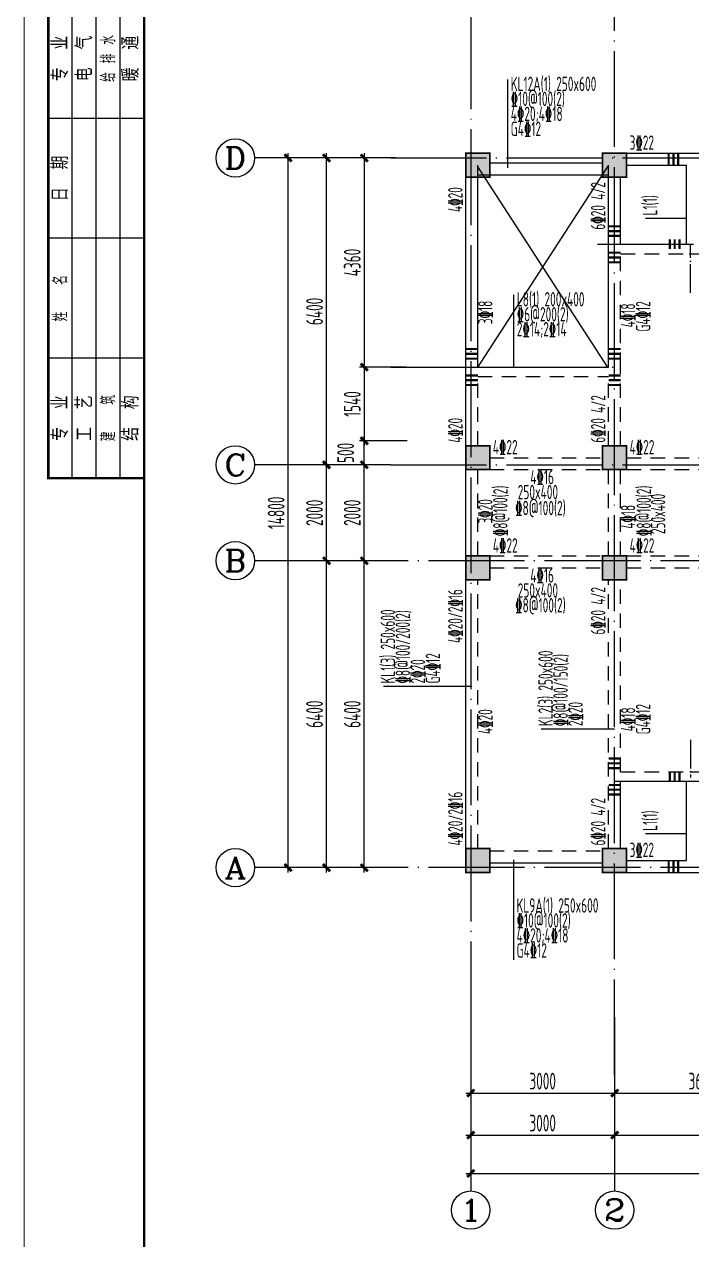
# Model space of a CAD drawing. Extents: x -472319 to -112444, y -516749 to -5704.
# Drawn here: x -218451 to -204544, y -193426 to -168079 of the extents above; entities that cross this region are included whole.
import ezdxf
from ezdxf.enums import TextEntityAlignment as Align

# ---------------------------------------------------------------- set-up
doc = ezdxf.new("R2010")
doc.units = 0
doc.header["$LTSCALE"] = 100
doc.header["$MEASUREMENT"] = 0
for name, pattern in [('3', [5, 3, -2]), ('CENTER', [2, 1.25, -0.25, 0.25, -0.25]), ('DOTE', [2.42, 2, -0.2, 0.02, -0.2])]:
    doc.linetypes.add(name, pattern=pattern)
for name, color, linetype in [('1301', 24, 'Continuous'), ('AXIS', 3, 'Continuous'), ('AXIS_TEXT', 7, 'Continuous'), ('DOTE', 1, 'CENTER'), ('FRAME', 3, 'Continuous'), ('S_BEAM', 4, 'Continuous'), ('S_BEAMDASH', 134, '3'), ('S_BEAMDIMLOCAL', 7, 'Continuous'), ('S_BEAMDIMLOCALVER', 7, 'Continuous'), ('S_BEAMDIMMASS', 2, 'Continuous'), ('S_BEAMDIMMASSVER', 2, 'Continuous'), ('S_CL', 2, 'Continuous'), ('S_SUBBEAMHOOP', 1, 'Continuous'), ('填充', 8, 'Continuous'), ('第三道尺寸线', 4, 'Continuous'), ('零厚板', 7, 'Continuous')]:
    doc.layers.add(name, color=color, linetype=linetype)
doc.styles.add('_TCH_AXIS', font='COMPLEX', dxfattribs={"bigfont": 'GBCBIG'})
doc.styles.add('COMPLEX', font='COMPLEX')
doc.styles.add('dxfs', font='txt.shx', dxfattribs={"width": 0.7, "bigfont": 'dxfs.shx'})
doc.styles.add('HZ', font='tssdeng.shx', dxfattribs={"width": 0.6, "height": 350, "bigfont": 'a.shx'})
doc.styles.get("Standard").update_dxf_attribs({"font": 'tssdeng.shx', "width": 0.6, "bigfont": 'a.shx'})
doc.dimstyles.new('DIMN', dxfattribs={"dimtxt": 350, "dimasz": 150, "dimexe": 100, "dimexo": 100, "dimgap": 75, "dimtad": 1, "dimdec": 0, "dimzin": 0, "dimdsep": 46, "dimtxsty": 'HZ', "dimblk": 'ARCHTICK', "dimcen": 0.09, "dimdle": 100, "dimclrd": 3, "dimclre": 3, "dimclrt": 7, "dimazin": 2, "dimtfac": 1, "dimtdec": 0, "dimtmove": 2, "dimatfit": 3, "dimldrblk": 'ARCHTICK', "dimfxl": 1, "dimtolj": 1, "dimtzin": 0, "dimarcsym": 0})

# ---------------------------------------------------------------- blocks, each defined once
blk = doc.blocks.new('_ArchTick')
at = {"color": 0, "linetype": 'ByBlock', "const_width": 0.4}
blk.add_lwpolyline([(-0.5, -0.5), (0.5, 0.5)], dxfattribs=at)
blk = doc.blocks.new('*D1576')
at = {"layer": 'AXIS', "color": 3, "lineweight": -2, "transparency": 16777216}
for p, q in [((-212153, -185767), (-212153, -179167)), ((-210923, -179267), (-212253, -179267)), ((-210923, -185667), (-212253, -185667))]:
    blk.add_line(p, q, dxfattribs=at)
at = {"layer": 'Defpoints', "color": 0, "transparency": 16777216}
for p in [(-212153, -179267), (-210823, -179267), (-210823, -185667)]:
    blk.add_point(p, dxfattribs=at)
at = {"layer": 'AXIS', "color": 3, "lineweight": -2, "transparency": 16777216, "xscale": 150, "yscale": 150, "zscale": 150}
for p, rotation in [((-212153, -179267), 90), ((-212153, -185667), 270)]:
    blk.add_blockref('_ArchTick', p, dxfattribs=dict(at, rotation=rotation))
at = {"layer": 'AXIS', "color": 7, "transparency": 16777216, "insert": (-212403, -182467), "char_height": 350, "attachment_point": 5, "rotation": 90, "style": 'HZ'}
blk.add_mtext('\\A1;6400', dxfattribs=at)
blk = doc.blocks.new('*D1577')
at = {"layer": 'AXIS', "color": 3, "lineweight": -2, "transparency": 16777216}
for p, q in [((-212153, -179367), (-212153, -177167)), ((-210923, -177267), (-212253, -177267)), ((-210923, -179267), (-212253, -179267))]:
    blk.add_line(p, q, dxfattribs=at)
at = {"layer": 'Defpoints', "color": 0, "transparency": 16777216}
for p in [(-212153, -177267), (-210823, -177267), (-210823, -179267)]:
    blk.add_point(p, dxfattribs=at)
at = {"layer": 'AXIS', "color": 3, "lineweight": -2, "transparency": 16777216, "xscale": 150, "yscale": 150, "zscale": 150}
for p, rotation in [((-212153, -177267), 90), ((-212153, -179267), 270)]:
    blk.add_blockref('_ArchTick', p, dxfattribs=dict(at, rotation=rotation))
at = {"layer": 'AXIS', "color": 7, "transparency": 16777216, "insert": (-212403, -178267), "char_height": 350, "attachment_point": 5, "rotation": 90, "style": 'HZ'}
blk.add_mtext('\\A1;2000', dxfattribs=at)
blk = doc.blocks.new('*D1578')
at = {"layer": 'AXIS', "color": 3, "lineweight": -2, "transparency": 16777216}
for p, q in [((-212153, -177367), (-212153, -170767)), ((-210923, -170867), (-212253, -170867)), ((-210923, -177267), (-212253, -177267))]:
    blk.add_line(p, q, dxfattribs=at)
at = {"layer": 'Defpoints', "color": 0, "transparency": 16777216}
for p in [(-212153, -170867), (-210823, -170867), (-210823, -177267)]:
    blk.add_point(p, dxfattribs=at)
at = {"layer": 'AXIS', "color": 3, "lineweight": -2, "transparency": 16777216, "xscale": 150, "yscale": 150, "zscale": 150}
for p, rotation in [((-212153, -170867), 90), ((-212153, -177267), 270)]:
    blk.add_blockref('_ArchTick', p, dxfattribs=dict(at, rotation=rotation))
at = {"layer": 'AXIS', "color": 7, "transparency": 16777216, "insert": (-212403, -174067), "char_height": 350, "attachment_point": 5, "rotation": 90, "style": 'HZ'}
blk.add_mtext('\\A1;6400', dxfattribs=at)
blk = doc.blocks.new('*D1579')
at = {"layer": 'AXIS', "color": 3, "lineweight": -2, "transparency": 16777216}
for p, q in [((-212953, -185767), (-212953, -170767)), ((-210923, -170867), (-213053, -170867)), ((-210923, -185667), (-213053, -185667))]:
    blk.add_line(p, q, dxfattribs=at)
at = {"layer": 'Defpoints', "color": 0, "transparency": 16777216}
for p in [(-212953, -170867), (-210823, -170867), (-210823, -185667)]:
    blk.add_point(p, dxfattribs=at)
at = {"layer": 'AXIS', "color": 3, "lineweight": -2, "transparency": 16777216, "xscale": 150, "yscale": 150, "zscale": 150}
for p, rotation in [((-212953, -170867), 90), ((-212953, -185667), 270)]:
    blk.add_blockref('_ArchTick', p, dxfattribs=dict(at, rotation=rotation))
at = {"layer": 'AXIS', "color": 7, "transparency": 16777216, "insert": (-213203, -178267), "char_height": 350, "attachment_point": 5, "rotation": 90, "style": 'HZ'}
blk.add_mtext('\\A1;14800', dxfattribs=at)
blk = doc.blocks.new('*D1580')
at = {"layer": 'AXIS', "color": 3, "lineweight": -2, "transparency": 16777216}
for p, q in [((-209149, -190097), (-209149, -191345)), ((-206149, -190097), (-206149, -191345)), ((-209249, -191245), (-206049, -191245))]:
    blk.add_line(p, q, dxfattribs=at)
at = {"layer": 'Defpoints', "color": 0, "transparency": 16777216}
for p in [(-209149, -189997), (-206149, -189997), (-206149, -191245)]:
    blk.add_point(p, dxfattribs=at)
at = {"layer": 'AXIS', "color": 3, "lineweight": -2, "transparency": 16777216, "xscale": 150, "yscale": 150, "zscale": 150, "rotation": 180}
blk.add_blockref('_ArchTick', (-209149, -191245), dxfattribs=at)
at = {"layer": 'AXIS', "color": 3, "lineweight": -2, "transparency": 16777216, "xscale": 150, "yscale": 150, "zscale": 150}
blk.add_blockref('_ArchTick', (-206149, -191245), dxfattribs=at)
at = {"layer": 'AXIS', "color": 7, "transparency": 16777216, "insert": (-207649, -190995), "char_height": 350, "attachment_point": 5, "style": 'HZ'}
blk.add_mtext('\\A1;3000', dxfattribs=at)
blk = doc.blocks.new('*D1581')
at = {"layer": 'AXIS', "color": 3, "lineweight": -2, "transparency": 16777216}
for p, q in [((-206149, -190097), (-206149, -191345)), ((-198849, -190097), (-198849, -191345)), ((-206249, -191245), (-198749, -191245))]:
    blk.add_line(p, q, dxfattribs=at)
at = {"layer": 'Defpoints', "color": 0, "transparency": 16777216}
for p in [(-206149, -189997), (-198849, -189997), (-198849, -191245)]:
    blk.add_point(p, dxfattribs=at)
at = {"layer": 'AXIS', "color": 3, "lineweight": -2, "transparency": 16777216, "xscale": 150, "yscale": 150, "zscale": 150, "rotation": 180}
blk.add_blockref('_ArchTick', (-206149, -191245), dxfattribs=at)
at = {"layer": 'AXIS', "color": 3, "lineweight": -2, "transparency": 16777216, "xscale": 150, "yscale": 150, "zscale": 150}
blk.add_blockref('_ArchTick', (-198849, -191245), dxfattribs=at)
at = {"layer": 'AXIS', "color": 7, "transparency": 16777216, "insert": (-202499, -190995), "char_height": 350, "attachment_point": 5, "style": 'HZ'}
blk.add_mtext('\\A1;7300', dxfattribs=at)
blk = doc.blocks.new('*D1589')
at = {"layer": 'AXIS', "color": 3, "lineweight": -2, "transparency": 16777216}
for p, q in [((-209149, -190097), (-209149, -192145)), ((-149349, -190097), (-149349, -192145)), ((-209249, -192045), (-149249, -192045))]:
    blk.add_line(p, q, dxfattribs=at)
at = {"layer": 'Defpoints', "color": 0, "transparency": 16777216}
for p in [(-209149, -189997), (-149349, -189997), (-149349, -192045)]:
    blk.add_point(p, dxfattribs=at)
at = {"layer": 'AXIS', "color": 3, "lineweight": -2, "transparency": 16777216, "xscale": 150, "yscale": 150, "zscale": 150, "rotation": 180}
blk.add_blockref('_ArchTick', (-209149, -192045), dxfattribs=at)
at = {"layer": 'AXIS', "color": 3, "lineweight": -2, "transparency": 16777216, "xscale": 150, "yscale": 150, "zscale": 150}
blk.add_blockref('_ArchTick', (-149349, -192045), dxfattribs=at)
at = {"layer": 'AXIS', "color": 7, "transparency": 16777216, "insert": (-179249, -191795), "char_height": 350, "attachment_point": 5, "style": 'HZ'}
blk.add_mtext('\\A1;59800', dxfattribs=at)
blk = doc.blocks.new('_AXISO')
blk.add_circle((0, 0), 0.5)
at = {"layer": 'AXIS_TEXT', "style": 'COMPLEX', "width": 1.041667}
blk.add_attdef('A', text='', height=0.56, dxfattribs=at).set_placement((-0.25, -0.28), (0.25, -0.28), align=Align.FIT)
blk = doc.blocks.new('*D1591')
at = {"layer": '1301', "color": 3, "lineweight": -2, "transparency": 16777216}
for p, q in [((-211367, -175127), (-211367, -176867)), ((-210496, -175227), (-211467, -175227)), ((-210475, -176767), (-211467, -176767))]:
    blk.add_line(p, q, dxfattribs=at)
at = {"layer": 'Defpoints', "color": 0, "transparency": 16777216}
for p in [(-210396, -175227), (-211367, -176767), (-210375, -176767)]:
    blk.add_point(p, dxfattribs=at)
at = {"layer": '1301', "color": 3, "lineweight": -2, "transparency": 16777216, "xscale": 150, "yscale": 150, "zscale": 150}
for p, rotation in [((-211367, -175227), 90), ((-211367, -176767), 270)]:
    blk.add_blockref('_ArchTick', p, dxfattribs=dict(at, rotation=rotation))
at = {"layer": '1301', "color": 7, "transparency": 16777216, "insert": (-211617, -175997), "char_height": 350, "attachment_point": 5, "rotation": 90, "style": 'HZ'}
blk.add_mtext('\\A1;1540', dxfattribs=at)
blk = doc.blocks.new('*D1595')
at = {"layer": 'Defpoints', "color": 0, "transparency": 16777216}
for p in [(-211367, -179267), (-210710, -179267), (-210710, -185667)]:
    blk.add_point(p, dxfattribs=at)
at = {"layer": '第三道尺寸线', "color": 3, "lineweight": -2, "transparency": 16777216}
for p, q in [((-211367, -185767), (-211367, -179167)), ((-210810, -179267), (-211467, -179267)), ((-210810, -185667), (-211467, -185667))]:
    blk.add_line(p, q, dxfattribs=at)
at = {"layer": '第三道尺寸线', "color": 3, "lineweight": -2, "transparency": 16777216, "xscale": 150, "yscale": 150, "zscale": 150}
for p, rotation in [((-211367, -179267), 90), ((-211367, -185667), 270)]:
    blk.add_blockref('_ArchTick', p, dxfattribs=dict(at, rotation=rotation))
at = {"layer": '第三道尺寸线', "color": 7, "transparency": 16777216, "insert": (-211617, -182467), "char_height": 350, "attachment_point": 5, "rotation": 90, "style": 'HZ'}
blk.add_mtext('\\A1;6400', dxfattribs=at)
blk = doc.blocks.new('*D1596')
at = {"layer": 'Defpoints', "color": 0, "transparency": 16777216}
for p in [(-211367, -177267), (-210710, -177267), (-210710, -179267)]:
    blk.add_point(p, dxfattribs=at)
at = {"layer": '第三道尺寸线', "color": 3, "lineweight": -2, "transparency": 16777216}
for p, q in [((-211367, -179367), (-211367, -177167)), ((-210810, -177267), (-211467, -177267)), ((-210810, -179267), (-211467, -179267))]:
    blk.add_line(p, q, dxfattribs=at)
at = {"layer": '第三道尺寸线', "color": 3, "lineweight": -2, "transparency": 16777216, "xscale": 150, "yscale": 150, "zscale": 150}
for p, rotation in [((-211367, -177267), 90), ((-211367, -179267), 270)]:
    blk.add_blockref('_ArchTick', p, dxfattribs=dict(at, rotation=rotation))
at = {"layer": '第三道尺寸线', "color": 7, "transparency": 16777216, "insert": (-211617, -178267), "char_height": 350, "attachment_point": 5, "rotation": 90, "style": 'HZ'}
blk.add_mtext('\\A1;2000', dxfattribs=at)
blk = doc.blocks.new('*D1597')
at = {"layer": 'Defpoints', "color": 0, "transparency": 16777216}
for p in [(-211367, -176767), (-210710, -176767), (-210710, -177267)]:
    blk.add_point(p, dxfattribs=at)
at = {"layer": '第三道尺寸线', "color": 3, "lineweight": -2, "transparency": 16777216}
for p, q in [((-211367, -177367), (-211367, -176667)), ((-210810, -176767), (-211467, -176767)), ((-210810, -177267), (-211467, -177267))]:
    blk.add_line(p, q, dxfattribs=at)
at = {"layer": '第三道尺寸线', "color": 3, "lineweight": -2, "transparency": 16777216, "xscale": 150, "yscale": 150, "zscale": 150}
for p, rotation in [((-211367, -176767), 90), ((-211367, -177267), 270)]:
    blk.add_blockref('_ArchTick', p, dxfattribs=dict(at, rotation=rotation))
at = {"layer": '第三道尺寸线', "color": 7, "transparency": 16777216, "insert": (-211755, -177017), "char_height": 350, "attachment_point": 5, "rotation": 90, "style": 'HZ'}
blk.add_mtext('\\A1;500', dxfattribs=at)
blk = doc.blocks.new('*D1599')
at = {"layer": 'Defpoints', "color": 0, "transparency": 16777216}
for p in [(-210613, -170867), (-211367, -175227), (-210613, -175227)]:
    blk.add_point(p, dxfattribs=at)
at = {"layer": '填充', "color": 3, "lineweight": -2, "transparency": 16777216}
for p, q in [((-211367, -170767), (-211367, -175327)), ((-210713, -170867), (-211467, -170867)), ((-210713, -175227), (-211467, -175227))]:
    blk.add_line(p, q, dxfattribs=at)
at = {"layer": '填充', "color": 3, "lineweight": -2, "transparency": 16777216, "xscale": 150, "yscale": 150, "zscale": 150}
for p, rotation in [((-211367, -170867), 90), ((-211367, -175227), 270)]:
    blk.add_blockref('_ArchTick', p, dxfattribs=dict(at, rotation=rotation))
at = {"layer": '填充', "color": 7, "transparency": 16777216, "insert": (-211617, -173047), "char_height": 350, "attachment_point": 5, "rotation": 90, "style": 'HZ'}
blk.add_mtext('\\A1;4360', dxfattribs=at)
blk = doc.blocks.new('*D1753')
at = {"layer": '1301', "color": 3, "lineweight": -2, "transparency": 16777216}
for p, q in [((-206149, -188787), (-206149, -190469)), ((-209149, -188887), (-209149, -190469)), ((-209249, -190369), (-206049, -190369))]:
    blk.add_line(p, q, dxfattribs=at)
at = {"layer": 'Defpoints', "color": 0, "transparency": 16777216}
for p in [(-209149, -188787), (-206149, -188687), (-206149, -190369)]:
    blk.add_point(p, dxfattribs=at)
at = {"layer": '1301', "color": 3, "lineweight": -2, "transparency": 16777216, "xscale": 150, "yscale": 150, "zscale": 150, "rotation": 180}
blk.add_blockref('_ArchTick', (-209149, -190369), dxfattribs=at)
at = {"layer": '1301', "color": 3, "lineweight": -2, "transparency": 16777216, "xscale": 150, "yscale": 150, "zscale": 150}
blk.add_blockref('_ArchTick', (-206149, -190369), dxfattribs=at)
at = {"layer": '1301', "color": 7, "transparency": 16777216, "insert": (-207649, -190119), "char_height": 350, "attachment_point": 5, "style": 'HZ'}
blk.add_mtext('\\A1;3000', dxfattribs=at)
blk = doc.blocks.new('*D1755')
at = {"layer": '1301', "color": 3, "lineweight": -2, "transparency": 16777216}
for p, q in [((-206149, -188787), (-206149, -190469)), ((-202499, -188787), (-202499, -190469)), ((-206249, -190369), (-202399, -190369))]:
    blk.add_line(p, q, dxfattribs=at)
at = {"layer": 'Defpoints', "color": 0, "transparency": 16777216}
for p in [(-206149, -188687), (-202499, -188687), (-202499, -190369)]:
    blk.add_point(p, dxfattribs=at)
at = {"layer": '1301', "color": 3, "lineweight": -2, "transparency": 16777216, "xscale": 150, "yscale": 150, "zscale": 150, "rotation": 180}
blk.add_blockref('_ArchTick', (-206149, -190369), dxfattribs=at)
at = {"layer": '1301', "color": 3, "lineweight": -2, "transparency": 16777216, "xscale": 150, "yscale": 150, "zscale": 150}
blk.add_blockref('_ArchTick', (-202499, -190369), dxfattribs=at)
at = {"layer": '1301', "color": 7, "transparency": 16777216, "insert": (-204324, -190119), "char_height": 350, "attachment_point": 5, "style": 'HZ'}
blk.add_mtext('\\A1;3650', dxfattribs=at)
blk = doc.blocks.new('A$C20674F94')
at = {"layer": 'FRAME', "lineweight": 18}
blk.add_line((0, 59400), (0, 0), dxfattribs=at)
at = {"layer": 'FRAME'}
blk.add_line((2500, 58400), (2500, 1000), dxfattribs=at)
at = {"layer": 'FRAME', "const_width": 50}
for points in [[(2500, 58400), (500, 58400), (500, 35900), (2500, 35900)], [(2500, 58400), (83100, 58400), (83100, 1000), (2500, 1000), (2500, 58400)]]:
    blk.add_lwpolyline(points, dxfattribs=at)
at = {"layer": 'FRAME'}
for points in [[(1000, 35900), (1000, 58400)], [(1500, 35900), (1500, 58400)], [(2000, 35900), (2000, 58400)], [(2500, 43400), (500, 43400)], [(2500, 40900), (500, 40900)], [(2500, 38400), (500, 38400)]]:
    blk.add_lwpolyline(points, dxfattribs=at)
at = {"layer": 'FRAME', "char_height": 300, "attachment_point": 5, "rotation": 90, "style": 'dxfs'}
for s, insert, width in [('给 排 水', (1750, 44650), 1352.62), ('{\\f宋体|b0|i0|c134|p2;专\\Ftxt.shx,dxfs.shx|c134;  \\f宋体|b0|i0|c134|p2;业}', (750, 44650), 1203.38), ('{\\f宋体|b0|i0|c134|p2;电\\Ftxt.shx,dxfs.shx|c134;  \\f宋体|b0|i0|c134|p2;气}', (1250, 44650), 1182.38), ('{\\f宋体|b0|i0|c134|p2;暖\\Ftxt.shx,dxfs.shx|c134;  \\f宋体|b0|i0|c134|p2;通}', (2220, 44650), 1200.75), ('{\\f宋体|b0|i0|c134|p2;日\\Ftxt.shx,dxfs.shx|c134;  \\f宋体|b0|i0|c134|p2;期}', (750, 42150), 1132.5), ('姓   名', (750, 39650), 1185), ('{\\f宋体|b0|i0|c134|p2;专\\Ftxt.shx,dxfs.shx|c134;  \\f宋体|b0|i0|c134|p2;业}', (750, 37150), 1203.38), ('{\\f宋体|b0|i0|c134|p2;工\\Ftxt.shx,dxfs.shx|c134;  \\f宋体|b0|i0|c134|p2;艺}', (1250, 37150), 1177.12), ('建   筑', (1750, 37150), 1206), ('{\\f宋体|b0|i0|c134|p2;结\\Ftxt.shx,dxfs.shx|c134;  \\f宋体|b0|i0|c134|p2;构\\P}', (2220, 37150), 1192.88)]:
    blk.add_mtext(s, dxfattribs=dict(at, insert=insert, width=width))

msp = doc.modelspace()

# ---------------------------------------------------------------- hatches: boundary and pattern name
at = {"layer": 'S_CL'}
h = msp.add_hatch(dxfattribs=at)
h.set_pattern_fill('ANSI31', color=256)
h.set_pattern_definition([(45, (207120.73915, 355910.10947), (-0.088388347648, 0.088388347648), [])])
h.paths.add_polyline_path([(-149249.329, -171266.889), (-149249.329, -170766.889), (-149749.329, -170766.889), (-149749.329, -171266.889)])
h.paths.add_polyline_path([(-149249.329, -177366.89), (-149249.329, -176866.89), (-149749.329, -176866.89), (-149749.329, -177366.89)])
h.paths.add_polyline_path([(-149249.329, -179666.89), (-149249.329, -179166.89), (-149749.329, -179166.89), (-149749.329, -179666.89)])
h.paths.add_polyline_path([(-149249.329, -185766.89), (-149249.329, -185266.89), (-149749.329, -185266.89), (-149749.329, -185766.89)])
h.paths.add_polyline_path([(-152099.329, -171266.889), (-152099.329, -170766.889), (-152599.329, -170766.889), (-152599.329, -171266.889)])
h.paths.add_polyline_path([(-152099.329, -177366.89), (-152099.329, -176866.89), (-152599.329, -176866.89), (-152599.329, -177366.89)])
h.paths.add_polyline_path([(-152099.329, -179666.89), (-152099.329, -179166.89), (-152599.329, -179166.89), (-152599.329, -179666.89)])
h.paths.add_polyline_path([(-152099.329, -185766.89), (-152099.329, -185266.89), (-152599.329, -185266.89), (-152599.329, -185766.89)])
h.paths.add_polyline_path([(-159399.329, -171266.889), (-159399.329, -170766.889), (-159899.329, -170766.889), (-159899.329, -171266.889)])
h.paths.add_polyline_path([(-159399.329, -177366.89), (-159399.329, -176866.89), (-159899.329, -176866.89), (-159899.329, -177366.89)])
h.paths.add_polyline_path([(-159399.329, -179666.89), (-159399.329, -179166.89), (-159899.329, -179166.89), (-159899.329, -179666.89)])
h.paths.add_polyline_path([(-159399.329, -185766.89), (-159399.329, -185266.89), (-159899.329, -185266.89), (-159899.329, -185766.89)])
h.paths.add_polyline_path([(-166699.329, -171266.889), (-166699.329, -170766.889), (-167199.329, -170766.889), (-167199.329, -171266.889)])
h.paths.add_polyline_path([(-166699.329, -177366.89), (-166699.329, -176866.89), (-167199.329, -176866.89), (-167199.329, -177366.89)])
h.paths.add_polyline_path([(-166699.329, -179666.89), (-166699.329, -179166.89), (-167199.329, -179166.89), (-167199.329, -179666.89)])
h.paths.add_polyline_path([(-166699.329, -185766.89), (-166699.329, -185266.89), (-167199.329, -185266.89), (-167199.329, -185766.89)])
h.paths.add_polyline_path([(-173999.329, -171266.889), (-173999.329, -170766.889), (-174499.329, -170766.889), (-174499.329, -171266.889)])
h.paths.add_polyline_path([(-173999.329, -177366.89), (-173999.329, -176866.89), (-174499.329, -176866.89), (-174499.329, -177366.89)])
h.paths.add_polyline_path([(-173999.329, -179666.89), (-173999.329, -179166.89), (-174499.329, -179166.89), (-174499.329, -179666.89)])
h.paths.add_polyline_path([(-173999.329, -185766.89), (-173999.329, -185166.89), (-174499.329, -185166.89), (-174499.329, -185766.89)])
h.paths.add_polyline_path([(-176999.329, -171266.889), (-176999.329, -170766.889), (-177499.329, -170766.889), (-177499.329, -171266.889)])
h.paths.add_polyline_path([(-176999.329, -177366.89), (-176999.329, -176866.89), (-177499.329, -176866.89), (-177499.329, -177366.89)])
h.paths.add_polyline_path([(-183999.331, -171366.889), (-183999.331, -170766.889), (-184499.331, -170766.889), (-184499.331, -171366.889)])
h.paths.add_polyline_path([(-183999.331, -177366.89), (-183999.331, -176866.89), (-184499.331, -176866.89), (-184499.331, -177366.89)])
h.paths.add_polyline_path([(-183999.331, -179666.89), (-183999.331, -179166.89), (-184499.331, -179166.89), (-184499.331, -179666.89)])
h.paths.add_polyline_path([(-183999.331, -185766.89), (-183999.331, -185166.89), (-184499.331, -185166.89), (-184499.331, -185766.89)])
h.paths.add_polyline_path([(-191299.331, -171266.889), (-191299.331, -170766.889), (-191799.331, -170766.889), (-191799.331, -171266.889)])
h.paths.add_polyline_path([(-191299.331, -177366.89), (-191299.331, -176866.89), (-191799.331, -176866.89), (-191799.331, -177366.89)])
h.paths.add_polyline_path([(-191299.331, -179666.89), (-191299.331, -179166.89), (-191799.331, -179166.89), (-191799.331, -179666.89)])
h.paths.add_polyline_path([(-191299.331, -185766.89), (-191299.331, -185266.89), (-191799.331, -185266.89), (-191799.331, -185766.89)])
h.paths.add_polyline_path([(-198599.331, -171266.889), (-198599.331, -170766.889), (-199099.331, -170766.889), (-199099.331, -171266.889)])
h.paths.add_polyline_path([(-198599.331, -177366.89), (-198599.331, -176866.89), (-199099.331, -176866.89), (-199099.331, -177366.89)])
h.paths.add_polyline_path([(-198599.331, -179666.89), (-198599.331, -179166.89), (-199099.331, -179166.89), (-199099.331, -179666.89)])
h.paths.add_polyline_path([(-198599.331, -185766.89), (-198599.331, -185266.89), (-199099.331, -185266.89), (-199099.331, -185766.89)])
h.paths.add_polyline_path([(-205899.331, -171266.889), (-205899.331, -170766.889), (-206399.331, -170766.889), (-206399.331, -171266.889)])
h.paths.add_polyline_path([(-205899.331, -177366.89), (-205899.331, -176866.89), (-206399.331, -176866.89), (-206399.331, -177366.89)])
h.paths.add_polyline_path([(-205899.331, -179666.89), (-205899.331, -179166.89), (-206399.331, -179166.89), (-206399.331, -179666.89)])
h.paths.add_polyline_path([(-205899.331, -185766.89), (-205899.331, -185266.89), (-206399.331, -185266.89), (-206399.331, -185766.89)])
h.paths.add_polyline_path([(-208749.331, -171266.889), (-208749.331, -170766.889), (-209249.331, -170766.889), (-209249.331, -171266.889)])
h.paths.add_polyline_path([(-208749.331, -177366.89), (-208749.331, -176866.89), (-209249.331, -176866.89), (-209249.331, -177366.89)])
h.paths.add_polyline_path([(-208749.331, -179666.89), (-208749.331, -179166.89), (-209249.331, -179166.89), (-209249.331, -179666.89)])
h.paths.add_polyline_path([(-208749.331, -185766.89), (-208749.331, -185266.89), (-209249.331, -185266.89), (-209249.331, -185766.89)])

# ---------------------------------------------------------------- linework, layer by layer
at = {"layer": 'AXIS'}
for p, q in [((-210823.148, -170866.89), (-213653.148, -170866.89)), ((-210823.148, -177266.89), (-213653.148, -177266.89)), ((-210823.148, -179266.89), (-213653.148, -179266.89)), ((-210823.148, -185666.89), (-213653.148, -185666.89)), ((-209149.329, -189997.282), (-209149.329, -192409.578)), ((-206149.329, -189997.282), (-206149.329, -192409.578))]:
    msp.add_line(p, q, dxfattribs=at)
at = {"layer": 'DOTE', "linetype": 'DOTE', "ltscale": 10}
for p, q in [((-209149.329, -167847.242), (-209149.329, -189997.282)), ((-206149.329, -189997.282), (-206149.329, -167847.242)), ((-210823.148, -170866.89), (-147530.518, -170866.89)), ((-206506.5, -172667.389), (-151711.5, -172667.389)), ((-210823.148, -175226.89), (-206149.329, -175226.89)), ((-210823.148, -177266.89), (-147530.518, -177266.89)), ((-147530.518, -179266.89), (-210823.148, -179266.89)), ((-206149.329, -183866.892), (-147041.501, -183866.892)), ((-147530.518, -185666.89), (-210823.148, -185666.89))]:
    msp.add_line(p, q, dxfattribs=at)
at = {"layer": 'DOTE', "linetype": 'DOTE', "ltscale": 3}
for p, q in [((-204566.832, -173678.586), (-204566.832, -172684.389)), ((-204566.832, -183000.195), (-204566.832, -183784.39))]:
    msp.add_line(p, q, dxfattribs=at)
at = {"layer": 'S_BEAM'}
for p, q in [((-205899.331, -170766.889), (-204574.331, -170766.889)), ((-204574.331, -170766.889), (-202499.331, -170766.889)), ((-208999.331, -175226.889), (-208999.331, -171016.889)), ((-208749.331, -170966.889), (-206399.331, -170966.889)), ((-206274.331, -175226.889), (-206274.331, -171016.889)), ((-206274.331, -172766.889), (-206274.331, -171016.889)), ((-205899.331, -171016.889), (-204649.331, -171016.889)), ((-204649.331, -172666.889), (-204649.331, -171016.889)), ((-209249.331, -172366.889), (-209249.331, -171266.889)), ((-208999.331, -171216.889), (-206274.331, -171216.889)), ((-206024.331, -172366.889), (-206024.331, -171266.889)), ((-209249.331, -175226.89), (-209249.331, -172366.889)), ((-206024.331, -172666.889), (-206024.331, -172366.889)), ((-206024.331, -172666.889), (-204649.331, -172666.889)), ((-209249.331, -176866.89), (-209249.331, -175226.89)), ((-208999.331, -175226.889), (-206274.331, -175226.889)), ((-209249.331, -179166.89), (-209249.331, -177366.89)), ((-209249.331, -185266.89), (-209249.331, -179666.89)), ((-206024.331, -185266.89), (-206024.331, -183866.891)), ((-206024.331, -183866.891), (-204649.331, -183866.891)), ((-204649.331, -185516.89), (-204649.331, -183866.891)), ((-205899.331, -185516.89), (-204649.331, -185516.89)), ((-208749.331, -185566.89), (-206399.331, -185566.89)), ((-205899.331, -185766.89), (-204574.331, -185766.89)), ((-204574.331, -185766.89), (-202499.331, -185766.89))]:
    msp.add_line(p, q, dxfattribs=at)
at = {"layer": 'S_BEAMDASH'}
for p, q in [((-206024.331, -175226.89), (-206024.331, -172866.889)), ((-206024.331, -172866.889), (-204599.331, -172866.889)), ((-204599.331, -172866.889), (-202599.331, -172866.889)), ((-206024.331, -176866.89), (-206024.331, -175226.89)), ((-208999.331, -176866.89), (-208999.331, -175426.889)), ((-208999.331, -175426.889), (-206274.331, -175426.889)), ((-206274.331, -176866.89), (-206274.331, -175426.889)), ((-208749.331, -177116.89), (-206399.331, -177116.89)), ((-205899.331, -177116.89), (-202599.331, -177116.89)), ((-208999.331, -179166.89), (-208999.331, -177366.89)), ((-208749.331, -177366.89), (-206399.331, -177366.89)), ((-206274.331, -179166.89), (-206274.331, -177366.89)), ((-206024.331, -179166.89), (-206024.331, -177366.89)), ((-205899.331, -177366.89), (-202599.331, -177366.89)), ((-208749.331, -179166.89), (-206399.331, -179166.89)), ((-205899.331, -179166.89), (-202599.331, -179166.89)), ((-208749.331, -179416.89), (-206399.331, -179416.89)), ((-205899.331, -179416.89), (-202599.331, -179416.89)), ((-208999.331, -185266.89), (-208999.331, -179666.89)), ((-206274.331, -183766.891), (-206274.331, -179666.89)), ((-206024.331, -183666.891), (-206024.331, -179666.89)), ((-206024.331, -183666.891), (-204574.331, -183666.891)), ((-204574.331, -183666.891), (-202599.331, -183666.891)), ((-206274.331, -185266.89), (-206274.331, -183766.891)), ((-208749.331, -185316.89), (-206399.331, -185316.89))]:
    msp.add_line(p, q, dxfattribs=at)
at = {"layer": 'S_BEAMDIMMASS'}
for p, q in [((-208375.331, -171072.89), (-208375.331, -169229.14)), ((-208249.331, -175226.891), (-208249.331, -173720.641)), ((-208254.331, -185507.391), (-208254.331, -187589.391))]:
    msp.add_line(p, q, dxfattribs=at)
at = {"layer": 'S_BEAMDIMMASSVER'}
for p, q in [((-204649.331, -172126.89), (-205505.581, -172126.89)), ((-209124.331, -181888.391), (-210968.081, -181888.391)), ((-206149.331, -182777.891), (-207680.581, -182777.891)), ((-204649.331, -184960.391), (-205505.581, -184960.391))]:
    msp.add_line(p, q, dxfattribs=at)
at = {"layer": 'S_CL', "const_width": 35}
for points in [[(-208749.331, -171266.889), (-208749.331, -170766.889), (-209249.331, -170766.889), (-209249.331, -171266.889)], [(-205899.331, -171266.889), (-205899.331, -170766.889), (-206399.331, -170766.889), (-206399.331, -171266.889)], [(-208749.331, -177366.89), (-208749.331, -176866.89), (-209249.331, -176866.89), (-209249.331, -177366.89)], [(-205899.331, -177366.89), (-205899.331, -176866.89), (-206399.331, -176866.89), (-206399.331, -177366.89)], [(-208749.331, -179666.89), (-208749.331, -179166.89), (-209249.331, -179166.89), (-209249.331, -179666.89)], [(-205899.331, -179666.89), (-205899.331, -179166.89), (-206399.331, -179166.89), (-206399.331, -179666.89)], [(-208749.331, -185766.89), (-208749.331, -185266.89), (-209249.331, -185266.89), (-209249.331, -185766.89)], [(-205899.331, -185766.89), (-205899.331, -185266.89), (-206399.331, -185266.89), (-206399.331, -185766.89)]]:
    msp.add_lwpolyline(points, close=True, dxfattribs=at)
at = {"layer": 'S_SUBBEAMHOOP', "const_width": 44.9}
for points in [[(-205024.331, -170766.89), (-205024.331, -171016.89)], [(-204924.331, -170766.89), (-204924.331, -171016.89)], [(-204824.331, -170766.89), (-204824.331, -171016.89)], [(-206274.331, -172291.89), (-206024.331, -172291.89)], [(-206274.331, -172391.89), (-206024.331, -172391.89)], [(-206274.331, -172491.89), (-206024.331, -172491.89)], [(-204999.331, -172566.89), (-204999.331, -172766.89)], [(-204899.331, -172566.89), (-204899.331, -172766.89)], [(-204799.331, -172566.89), (-204799.331, -172766.89)], [(-206274.331, -172841.89), (-206024.331, -172841.89)], [(-206274.331, -172941.89), (-206024.331, -172941.89)], [(-206274.331, -173041.89), (-206024.331, -173041.89)], [(-209249.331, -174851.891), (-208999.331, -174851.891)], [(-206274.331, -174851.891), (-206024.331, -174851.891)], [(-209249.331, -174951.891), (-208999.331, -174951.891)], [(-209249.331, -175051.891), (-208999.331, -175051.891)], [(-206274.331, -174951.891), (-206024.331, -174951.891)], [(-206274.331, -175051.891), (-206024.331, -175051.891)], [(-209249.331, -175401.891), (-208999.331, -175401.891)], [(-206274.331, -175401.891), (-206024.331, -175401.891)], [(-209249.331, -175501.891), (-208999.331, -175501.891)], [(-209249.331, -175601.891), (-208999.331, -175601.891)], [(-206274.331, -175501.891), (-206024.331, -175501.891)], [(-206274.331, -175601.891), (-206024.331, -175601.891)], [(-206274.331, -183391.891), (-206024.331, -183391.891)], [(-206274.331, -183491.891), (-206024.331, -183491.891)], [(-206274.331, -183591.891), (-206024.331, -183591.891)], [(-204999.331, -183666.891), (-204999.331, -183866.891)], [(-204899.331, -183666.891), (-204899.331, -183866.891)], [(-204799.331, -183666.891), (-204799.331, -183866.891)], [(-206274.331, -183941.891), (-206024.331, -183941.891)], [(-206274.331, -184041.891), (-206024.331, -184041.891)], [(-206274.331, -184141.891), (-206024.331, -184141.891)], [(-205024.331, -185516.891), (-205024.331, -185766.891)], [(-204924.331, -185516.891), (-204924.331, -185766.891)], [(-204824.331, -185516.891), (-204824.331, -185766.891)]]:
    msp.add_lwpolyline(points, dxfattribs=at)
at = {"layer": '零厚板'}
for p, q in [((-209016.832, -171034.389), (-206291.832, -175244.389)), ((-206291.832, -171034.389), (-209016.832, -175244.389))]:
    msp.add_line(p, q, dxfattribs=at)

# ---------------------------------------------------------------- block references
at = {"layer": 'AXIS'}
ref = msp.add_blockref('_AXISO', (-214053.148, -170866.89), dxfattribs=dict(at, xscale=800, yscale=800, zscale=800))
ref.add_attrib('A', 'D', dxfattribs={"layer": 'AXIS_TEXT', "height": 452.548, "style": '_TCH_AXIS', "width": 1.235294}).set_placement((-214279.422, -171093.165), (-213826.874, -171093.165), align=Align.FIT)
ref = msp.add_blockref('_AXISO', (-214053.148, -177266.89), dxfattribs=dict(at, xscale=800, yscale=800, zscale=800))
ref.add_attrib('A', 'C', dxfattribs={"layer": 'AXIS_TEXT', "height": 452.548, "style": '_TCH_AXIS', "width": 1.4}).set_placement((-214279.422, -177493.165), (-213826.874, -177493.165), align=Align.FIT)
ref = msp.add_blockref('_AXISO', (-214053.148, -179266.89), dxfattribs=dict(at, xscale=800, yscale=800, zscale=800))
ref.add_attrib('A', 'B', dxfattribs={"layer": 'AXIS_TEXT', "height": 452.548, "style": '_TCH_AXIS', "width": 1.235294}).set_placement((-214279.422, -179493.165), (-213826.874, -179493.165), align=Align.FIT)
ref = msp.add_blockref('_AXISO', (-214053.148, -185666.89), dxfattribs=dict(at, xscale=800, yscale=800, zscale=800))
ref.add_attrib('A', 'A', dxfattribs={"layer": 'AXIS_TEXT', "height": 452.548, "style": '_TCH_AXIS', "width": 1.166667}).set_placement((-214279.422, -185893.165), (-213826.874, -185893.165), align=Align.FIT)
ref = msp.add_blockref('_AXISO', (-209149.329, -192809.578), dxfattribs=dict(at, xscale=800, yscale=800, zscale=800))
ref.add_attrib('A', '1', dxfattribs={"layer": 'AXIS_TEXT', "height": 452.548, "style": '_TCH_AXIS', "width": 2.333333}).set_placement((-209375.603, -193035.852), (-208923.055, -193035.852), align=Align.FIT)
ref = msp.add_blockref('_AXISO', (-206149.329, -192809.578), dxfattribs=dict(at, xscale=800, yscale=800, zscale=800))
ref.add_attrib('A', '2', dxfattribs={"layer": 'AXIS_TEXT', "height": 452.548, "style": '_TCH_AXIS', "width": 1.5}).set_placement((-206375.603, -193035.852), (-205923.055, -193035.852), align=Align.FIT)
at = {"layer": '填充'}
msp.add_blockref('A$C20674F94', (-218450.5, -213442.5), dxfattribs=at)

# ---------------------------------------------------------------- texts
at = {"layer": 'S_BEAMDIMLOCAL', "width": 0.6}
for s, p in [('3%%13222', (-205838.081, -170696.89)), ('4\x8422', (-208688.081, -177046.891)), ('4\x8422', (-205838.081, -177046.891)), ('4\x8416', (-207906.831, -177671.891)), ('250x400', (-208169.331, -177984.391)), ('\x848@100(2)', (-208222.829, -178317.391)), ('4\x8422', (-208688.081, -179096.891)), ('4\x8422', (-205838.081, -179096.891)), ('4\x8416', (-207906.831, -179721.891)), ('250x400', (-208169.331, -180034.391)), ('\x848@100(2)', (-208222.829, -180344.391)), ('3\x8422', (-205838.081, -185446.891))]:
    msp.add_text(s, height=300, dxfattribs=at).set_placement(p)
at = {"layer": 'S_BEAMDIMLOCALVER', "width": 0.6}
for s, rotation, p in [('4\x8420', 90, (-209319.331, -171993.14)), ('6%%13220 4/2', 90, (-206344.331, -172362.14)), ('3\x8418', 90, (-208694.331, -174333.39)), ('G4\x8412', 90, (-205406.831, -174486.89)), ('4%%13218', 90, (-205719.331, -174399.39)), ('6%%13220 4/2', 90, (-206344.331, -176805.641)), ('4\x8420', 90, (-209319.331, -176805.641)), ('\x848@100(2)', 90, (-208381.831, -178753.391)), ('\x848@100(2)', 90, (-205391.831, -178753.391)), ('250x400', 90, (-205094.331, -178711.391)), ('3\x8420', 90, (-208694.331, -178491.891)), ('4%%13218', 90, (-205719.331, -178599.391)), ('4\x8420/2\x8416', 90.0000046, (-209319.331, -180981.641)), ('6%%13220 4/2', 90, (-206344.331, -180806.641)), ('4%%13220', 90, (-208694.331, -182880.891)), ('4%%13218', 90, (-205719.331, -182823.891)), ('G4\x8412', 90, (-205406.831, -182886.891)), ('4\x8420/2\x8416', 90.0000046, (-209319.331, -185205.641)), ('6%%13220 4/2', 90, (-206344.331, -185205.641))]:
    msp.add_text(s, height=300, rotation=rotation, dxfattribs=at).set_placement(p)
at = {"layer": 'S_BEAMDIMMASS', "width": 0.6}
for s, p in [('KL12A(1) 250x600', (-208314.081, -169471.64)), ('%%13210@100(2)', (-208314.081, -169784.14)), ('4%%13220;4%%13218', (-208314.081, -170096.64)), ('G4\x8412', (-208314.081, -170409.14)), ('L8(1) 200x400', (-208188.081, -173963.141)), ('\x846@200(2)', (-208188.081, -174275.641)), ('2\x8414;2\x8414', (-208188.081, -174588.141)), ('KL9A(1) 250x600', (-208193.081, -186605.641)), ('%%13210@100(2)', (-208193.081, -186918.141)), ('4%%13220;4%%13218', (-208193.081, -187230.641)), ('G4\x8412', (-208193.081, -187543.141))]:
    msp.add_text(s, height=300, dxfattribs=at).set_placement(p)
at = {"layer": 'S_BEAMDIMMASSVER', "width": 0.6}
for s, rotation, p in [('L1(1)', 90, (-205263.081, -172065.64)), ('KL1(3) 250x600', 90.0000029, (-210725.581, -181827.141)), ('\x848@100/200(2)', 90.0000031, (-210413.081, -181827.141)), ('G4\x8412', 90, (-209788.081, -181827.141)), ('KL2(3) 250x600', 90, (-207438.081, -182716.641)), ('\x848@100/150(2)', 90, (-207125.581, -182716.641)), ('2\x8420', 90, (-210100.581, -181827.141)), ('2%%13220', 90, (-206813.081, -182716.641)), ('L1(1)', 90, (-205263.081, -184899.141))]:
    msp.add_text(s, height=300, rotation=rotation, dxfattribs=at).set_placement(p)

# ---------------------------------------------------------------- dimensions: what is measured, and where the dimension line sits
at = {"layer": '1301', "color": 7}
for base, p1, p2, angle, picture, middle in [((-211367.065, -176766.891), (-210396.065, -175226.89), (-210374.893, -176766.891), 90, '*D1591', (-211617.065, -175996.891)), ((-202499.329, -190368.781), (-206149.329, -188686.539), (-202499.329, -188686.539), 180, '*D1755', (-204324.329, -190118.781))]:
    dim = msp.add_linear_dim(base=base, p1=p1, p2=p2, angle=angle, dimstyle='DIMN', override={"dimfxl": 100}, dxfattribs=at)
    dim.commit()
    dim.dimension.update_dxf_attribs({"geometry": picture, "text_midpoint": middle})
dim = msp.add_linear_dim(base=(-206149.329, -190368.781), p1=(-209149.329, -188786.539), p2=(-206149.329, -188686.539), dimstyle='DIMN', override={"dimfxl": 100}, dxfattribs=at)
dim.commit()
dim.dimension.update_dxf_attribs({"geometry": '*D1753', "text_midpoint": (-207649.329, -190118.781)})
at = {"layer": 'AXIS'}
for p1, p2, distance, picture, middle in [((-210823.148, -185666.89), (-210823.148, -170866.89), 2130, '*D1579', (-213203.148, -178266.89)), ((-210823.148, -177266.89), (-210823.148, -170866.89), 1330, '*D1578', (-212403.148, -174066.89)), ((-210823.148, -179266.89), (-210823.148, -177266.89), 1330, '*D1577', (-212403.148, -178266.89)), ((-210823.148, -185666.89), (-210823.148, -179266.89), 1330, '*D1576', (-212403.148, -182466.89)), ((-209149.329, -189997.282), (-206149.329, -189997.282), -1248, '*D1580', (-207649.329, -190995.282)), ((-209149.329, -189997.282), (-149349.329, -189997.282), -2048, '*D1589', (-179249.329, -191795.282)), ((-206149.329, -189997.282), (-198849.329, -189997.282), -1248, '*D1581', (-202499.329, -190995.282))]:
    dim = msp.add_aligned_dim(p1=p1, p2=p2, distance=distance, dimstyle='DIMN', dxfattribs=at)
    dim.commit()
    dim.dimension.update_dxf_attribs({"geometry": picture, "text_midpoint": middle})
at = {"layer": '填充', "color": 7}
dim = msp.add_linear_dim(base=(-211367.065, -175226.89), p1=(-210613.065, -170866.89), p2=(-210613.065, -175226.89), angle=90, dimstyle='DIMN', override={"dimfxl": 100}, dxfattribs=at)
dim.commit()
dim.dimension.update_dxf_attribs({"geometry": '*D1599', "text_midpoint": (-211617.065, -173046.89)})
at = {"layer": '第三道尺寸线'}
for p1, p2, picture, middle in [((-210709.829, -177266.891), (-210709.829, -176766.891), '*D1597', (-211754.565, -177016.891)), ((-210709.829, -179266.891), (-210709.829, -177266.891), '*D1596', (-211617.065, -178266.891)), ((-210709.829, -185666.89), (-210709.829, -179266.891), '*D1595', (-211617.065, -182466.891))]:
    dim = msp.add_aligned_dim(p1=p1, p2=p2, distance=657.236, dimstyle='DIMN', dxfattribs=at)
    dim.commit()
    dim.dimension.update_dxf_attribs({"geometry": picture, "text_midpoint": middle})

doc.saveas('drawing.dxf')
